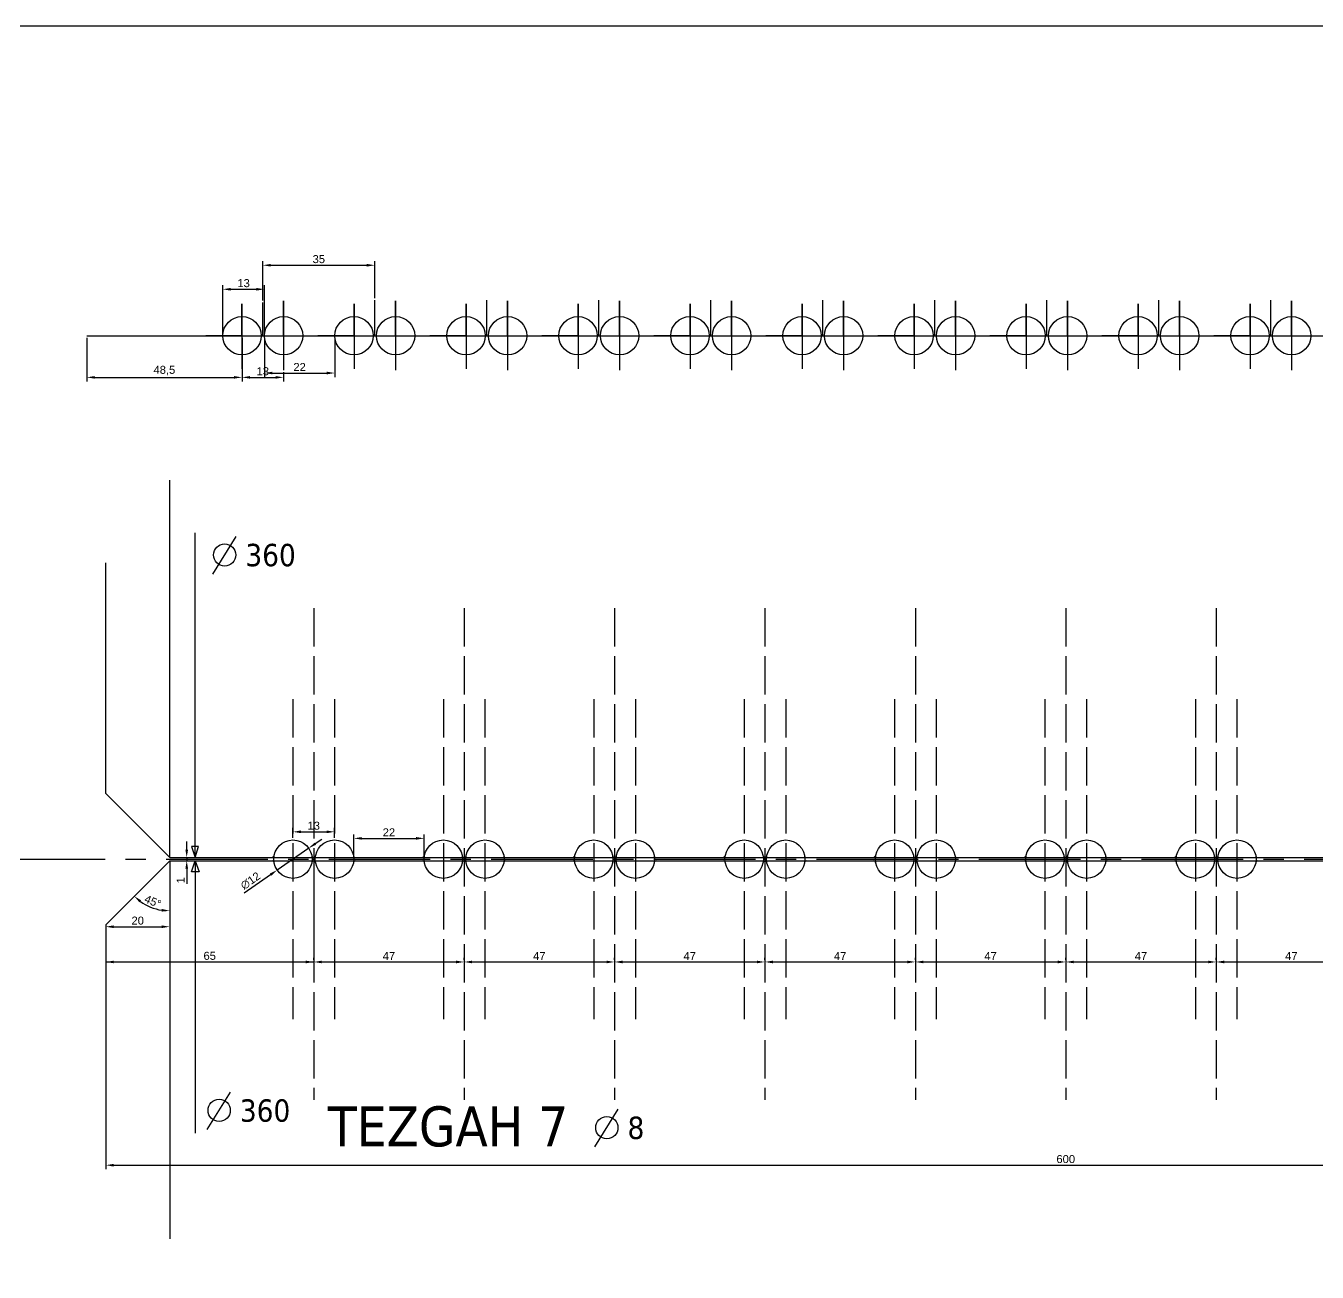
# Model space of a CAD drawing. Header units: millimetres. Extents: x 1526 to 31626, y -4643 to 9189.
# Drawn here: x 23361.3 to 23764.9, y -3033 to -2643.4 of the extents above; entities that cross this region are included whole.
import ezdxf

# ---------------------------------------------------------------- set-up
doc = ezdxf.new("R2010")
doc.units = ezdxf.units.MM
doc.linetypes.add('ACAD_ISO02W100', pattern=[15, 12, -3])
doc.linetypes.add('CENTER', pattern=[50.8, 31.75, -6.35, 6.35, -6.35])
doc.styles.get("Standard").update_dxf_attribs({"font": 'arial.ttf'})
doc.dimstyles.new('ISO-25', dxfattribs={"dimtxt": 2.5, "dimasz": 2.5, "dimexe": 1.25, "dimexo": 0.625, "dimtad": 1, "dimtxsty": 'Standard', "dimcen": 2.5, "dimadec": 0, "dimazin": 0, "dimtfac": 1, "dimtmove": 0, "dimatfit": 3, "dimfxl": 1, "dimarcsym": 0})

# ---------------------------------------------------------------- blocks, each defined once
blk = doc.blocks.new('*D2262')
at = {"color": 0, "lineweight": -2, "transparency": 16777216}
for p, q in [((23386.31, -2925.03), (23386.31, -3000.82)), ((23986.31, -2934.53), (23986.31, -3000.82)), ((23388.81, -2999.57), (23983.81, -2999.57))]:
    blk.add_line(p, q, dxfattribs=at)
at = {"color": 0, "transparency": 16777216}
for points in [[(23388.81, -2999.16), (23388.81, -2999.99), (23386.31, -2999.57)], [(23983.81, -2999.16), (23983.81, -2999.99), (23986.31, -2999.57)]]:
    blk.add_solid(points, dxfattribs=at)
at = {"layer": 'Defpoints', "color": 0, "transparency": 16777216}
for p in [(23386.31, -2924.4), (23986.31, -2933.9), (23986.31, -2999.57)]:
    blk.add_point(p, dxfattribs=at)
at = {"color": 0, "transparency": 16777216, "insert": (23686.31, -2997.67), "char_height": 2.5, "attachment_point": 5}
blk.add_mtext('600', dxfattribs=at)
blk = doc.blocks.new('*D2093')
at = {"color": 0, "lineweight": -2, "transparency": 16777216}
for p, q in [((23451.31, -2904.53), (23451.31, -2937.29)), ((23386.31, -2926.9), (23386.31, -2937.29)), ((23388.81, -2936.04), (23448.81, -2936.04))]:
    blk.add_line(p, q, dxfattribs=at)
at = {"color": 0, "transparency": 16777216}
for points in [[(23388.81, -2935.63), (23388.81, -2936.46), (23386.31, -2936.04)], [(23448.81, -2935.63), (23448.81, -2936.46), (23451.31, -2936.04)]]:
    blk.add_solid(points, dxfattribs=at)
at = {"layer": 'Defpoints', "color": 0, "transparency": 16777216}
for p in [(23451.31, -2903.9), (23386.31, -2926.28), (23451.31, -2936.04)]:
    blk.add_point(p, dxfattribs=at)
at = {"color": 0, "transparency": 16777216, "insert": (23418.81, -2934.14), "char_height": 2.5, "attachment_point": 5}
blk.add_mtext('65', dxfattribs=at)
blk = doc.blocks.new('*D2263')
at = {"color": 0, "lineweight": -2, "transparency": 16777216}
for p, q in [((23386.31, -2925.03), (23386.31, -2926.28)), ((23388.81, -2925.03), (23403.81, -2925.03)), ((23406.31, -2925.03), (23406.31, -2926.28))]:
    blk.add_line(p, q, dxfattribs=at)
at = {"color": 0, "transparency": 16777216}
for points in [[(23388.81, -2924.61), (23388.81, -2925.44), (23386.31, -2925.03)], [(23403.81, -2924.61), (23403.81, -2925.44), (23406.31, -2925.03)]]:
    blk.add_solid(points, dxfattribs=at)
at = {"layer": 'Defpoints', "color": 0, "transparency": 16777216}
for p in [(23386.31, -2924.4), (23406.31, -2924.4), (23406.31, -2925.03)]:
    blk.add_point(p, dxfattribs=at)
at = {"color": 0, "transparency": 16777216, "insert": (23396.31, -2923.12), "char_height": 2.5, "attachment_point": 5}
blk.add_mtext('20', dxfattribs=at)
blk = doc.blocks.new('*D2264')
at = {"color": 0, "lineweight": -2, "transparency": 16777216}
for p, q in [((23411.62, -2900.9), (23411.62, -2898.4)), ((23406.94, -2903.4), (23412.87, -2903.4)), ((23406.94, -2904.4), (23412.87, -2904.4)), ((23411.62, -2903.4), (23411.62, -2904.4)), ((23411.62, -2906.9), (23411.62, -2911.57))]:
    blk.add_line(p, q, dxfattribs=at)
at = {"color": 0, "transparency": 16777216}
for points in [[(23411.21, -2900.9), (23412.04, -2900.9), (23411.62, -2903.4)], [(23411.21, -2906.9), (23412.04, -2906.9), (23411.62, -2904.4)]]:
    blk.add_solid(points, dxfattribs=at)
at = {"layer": 'Defpoints', "color": 0, "transparency": 16777216}
for p in [(23406.31, -2903.4), (23406.31, -2904.4), (23411.62, -2904.4)]:
    blk.add_point(p, dxfattribs=at)
at = {"color": 0, "transparency": 16777216, "insert": (23409.74, -2910.49), "char_height": 2.5, "attachment_point": 5, "rotation": 90}
blk.add_mtext('1', dxfattribs=at)
blk = doc.blocks.new('*D2265')
at = {"color": 0, "lineweight": -2, "transparency": 16777216}
for p, q in [((23449.74, -2900.48), (23439.88, -2907.32)), ((23451.8, -2899.06), (23453.86, -2897.64)), ((23429.58, -2914.45), (23437.82, -2908.74))]:
    blk.add_line(p, q, dxfattribs=at)
at = {"color": 0, "transparency": 16777216}
for points in [[(23451.56, -2898.72), (23452.04, -2899.4), (23449.74, -2900.48)], [(23437.59, -2908.4), (23438.06, -2909.08), (23439.88, -2907.32)]]:
    blk.add_solid(points, dxfattribs=at)
at = {"layer": 'Defpoints', "color": 0, "transparency": 16777216}
for p in [(23449.74, -2900.48), (23439.88, -2907.32)]:
    blk.add_point(p, dxfattribs=at)
at = {"color": 0, "transparency": 16777216, "insert": (23431.55, -2910.68), "char_height": 2.5, "attachment_point": 5, "rotation": 34.6954}
blk.add_mtext('∅12', dxfattribs=at)
blk = doc.blocks.new('*D2094')
at = {"color": 0, "lineweight": -2, "transparency": 16777216}
for p, q in [((23444.81, -2897.28), (23444.81, -2894.11)), ((23447.31, -2895.36), (23455.31, -2895.36)), ((23457.81, -2897.28), (23457.81, -2894.11))]:
    blk.add_line(p, q, dxfattribs=at)
at = {"color": 0, "transparency": 16777216}
for points in [[(23447.31, -2894.94), (23447.31, -2895.78), (23444.81, -2895.36)], [(23455.31, -2894.94), (23455.31, -2895.78), (23457.81, -2895.36)]]:
    blk.add_solid(points, dxfattribs=at)
at = {"layer": 'Defpoints', "color": 0, "transparency": 16777216}
for p in [(23457.81, -2895.36), (23444.81, -2897.9), (23457.81, -2897.9)]:
    blk.add_point(p, dxfattribs=at)
at = {"color": 0, "transparency": 16777216, "insert": (23451.31, -2893.46), "char_height": 2.5, "attachment_point": 5}
blk.add_mtext('13', dxfattribs=at)
blk = doc.blocks.new('*D2095')
at = {"color": 0, "lineweight": -2, "transparency": 16777216}
for p, q in [((23451.31, -2935.42), (23451.31, -2934.79)), ((23453.81, -2936.04), (23495.81, -2936.04)), ((23498.31, -2935.42), (23498.31, -2934.79))]:
    blk.add_line(p, q, dxfattribs=at)
at = {"color": 0, "transparency": 16777216}
for points in [[(23453.81, -2935.63), (23453.81, -2936.46), (23451.31, -2936.04)], [(23495.81, -2935.63), (23495.81, -2936.46), (23498.31, -2936.04)]]:
    blk.add_solid(points, dxfattribs=at)
at = {"layer": 'Defpoints', "color": 0, "transparency": 16777216}
for p in [(23451.31, -2936.04), (23498.31, -2936.04), (23498.31, -2936.04)]:
    blk.add_point(p, dxfattribs=at)
at = {"color": 0, "transparency": 16777216, "insert": (23474.81, -2934.17), "char_height": 2.5, "attachment_point": 5}
blk.add_mtext('47', dxfattribs=at)
blk = doc.blocks.new('*D2096')
at = {"color": 0, "lineweight": -2, "transparency": 16777216}
for p, q in [((23498.31, -2935.42), (23498.31, -2934.79)), ((23500.81, -2936.04), (23542.81, -2936.04)), ((23545.31, -2935.42), (23545.31, -2934.79))]:
    blk.add_line(p, q, dxfattribs=at)
at = {"color": 0, "transparency": 16777216}
for points in [[(23500.81, -2935.63), (23500.81, -2936.46), (23498.31, -2936.04)], [(23542.81, -2935.63), (23542.81, -2936.46), (23545.31, -2936.04)]]:
    blk.add_solid(points, dxfattribs=at)
at = {"layer": 'Defpoints', "color": 0, "transparency": 16777216}
for p in [(23498.31, -2936.04), (23545.31, -2936.04), (23545.31, -2936.04)]:
    blk.add_point(p, dxfattribs=at)
at = {"color": 0, "transparency": 16777216, "insert": (23521.81, -2934.17), "char_height": 2.5, "attachment_point": 5}
blk.add_mtext('47', dxfattribs=at)
blk = doc.blocks.new('*D2098')
at = {"color": 0, "lineweight": -2, "transparency": 16777216}
for p, q in [((23733.31, -2935.42), (23733.31, -2934.79)), ((23735.81, -2936.04), (23777.81, -2936.04)), ((23780.31, -2935.42), (23780.31, -2934.79))]:
    blk.add_line(p, q, dxfattribs=at)
at = {"color": 0, "transparency": 16777216}
for points in [[(23735.81, -2935.63), (23735.81, -2936.46), (23733.31, -2936.04)], [(23777.81, -2935.63), (23777.81, -2936.46), (23780.31, -2936.04)]]:
    blk.add_solid(points, dxfattribs=at)
at = {"layer": 'Defpoints', "color": 0, "transparency": 16777216}
for p in [(23733.31, -2936.04), (23780.31, -2936.04), (23780.31, -2936.04)]:
    blk.add_point(p, dxfattribs=at)
at = {"color": 0, "transparency": 16777216, "insert": (23756.81, -2934.17), "char_height": 2.5, "attachment_point": 5}
blk.add_mtext('47', dxfattribs=at)
blk = doc.blocks.new('*D2007')
at = {"color": 0, "lineweight": -2, "transparency": 16777216}
for p, q in [((23545.31, -2935.42), (23545.31, -2934.79)), ((23547.81, -2936.04), (23589.81, -2936.04)), ((23592.31, -2935.42), (23592.31, -2934.79))]:
    blk.add_line(p, q, dxfattribs=at)
at = {"color": 0, "transparency": 16777216}
for points in [[(23547.81, -2935.63), (23547.81, -2936.46), (23545.31, -2936.04)], [(23589.81, -2935.63), (23589.81, -2936.46), (23592.31, -2936.04)]]:
    blk.add_solid(points, dxfattribs=at)
at = {"layer": 'Defpoints', "color": 0, "transparency": 16777216}
for p in [(23545.31, -2936.04), (23592.31, -2936.04), (23592.31, -2936.04)]:
    blk.add_point(p, dxfattribs=at)
at = {"color": 0, "transparency": 16777216, "insert": (23568.81, -2934.17), "char_height": 2.5, "attachment_point": 5}
blk.add_mtext('47', dxfattribs=at)
blk = doc.blocks.new('*D2008')
at = {"color": 0, "lineweight": -2, "transparency": 16777216}
for p, q in [((23592.31, -2935.42), (23592.31, -2934.79)), ((23594.81, -2936.04), (23636.81, -2936.04)), ((23639.31, -2935.42), (23639.31, -2934.79))]:
    blk.add_line(p, q, dxfattribs=at)
at = {"color": 0, "transparency": 16777216}
for points in [[(23594.81, -2935.63), (23594.81, -2936.46), (23592.31, -2936.04)], [(23636.81, -2935.63), (23636.81, -2936.46), (23639.31, -2936.04)]]:
    blk.add_solid(points, dxfattribs=at)
at = {"layer": 'Defpoints', "color": 0, "transparency": 16777216}
for p in [(23592.31, -2936.04), (23639.31, -2936.04), (23639.31, -2936.04)]:
    blk.add_point(p, dxfattribs=at)
at = {"color": 0, "transparency": 16777216, "insert": (23615.81, -2934.17), "char_height": 2.5, "attachment_point": 5}
blk.add_mtext('47', dxfattribs=at)
blk = doc.blocks.new('*D2009')
at = {"color": 0, "lineweight": -2, "transparency": 16777216}
for p, q in [((23639.31, -2935.42), (23639.31, -2934.79)), ((23641.81, -2936.04), (23683.81, -2936.04)), ((23686.31, -2935.42), (23686.31, -2934.79))]:
    blk.add_line(p, q, dxfattribs=at)
at = {"color": 0, "transparency": 16777216}
for points in [[(23641.81, -2935.63), (23641.81, -2936.46), (23639.31, -2936.04)], [(23683.81, -2935.63), (23683.81, -2936.46), (23686.31, -2936.04)]]:
    blk.add_solid(points, dxfattribs=at)
at = {"layer": 'Defpoints', "color": 0, "transparency": 16777216}
for p in [(23639.31, -2936.04), (23686.31, -2936.04), (23686.31, -2936.04)]:
    blk.add_point(p, dxfattribs=at)
at = {"color": 0, "transparency": 16777216, "insert": (23662.81, -2934.17), "char_height": 2.5, "attachment_point": 5}
blk.add_mtext('47', dxfattribs=at)
blk = doc.blocks.new('*D2010')
at = {"color": 0, "lineweight": -2, "transparency": 16777216}
for p, q in [((23686.31, -2935.42), (23686.31, -2934.79)), ((23688.81, -2936.04), (23730.81, -2936.04)), ((23733.31, -2935.42), (23733.31, -2934.79))]:
    blk.add_line(p, q, dxfattribs=at)
at = {"color": 0, "transparency": 16777216}
for points in [[(23688.81, -2935.63), (23688.81, -2936.46), (23686.31, -2936.04)], [(23730.81, -2935.63), (23730.81, -2936.46), (23733.31, -2936.04)]]:
    blk.add_solid(points, dxfattribs=at)
at = {"layer": 'Defpoints', "color": 0, "transparency": 16777216}
for p in [(23686.31, -2936.04), (23733.31, -2936.04), (23733.31, -2936.04)]:
    blk.add_point(p, dxfattribs=at)
at = {"color": 0, "transparency": 16777216, "insert": (23709.81, -2934.17), "char_height": 2.5, "attachment_point": 5}
blk.add_mtext('47', dxfattribs=at)
blk = doc.blocks.new('*D2153')
at = {"color": 0, "lineweight": -2, "transparency": 16777216}
blk.add_arc((23406.31, -2904.4), 15.67, 234.1507, 260.8493, dxfattribs=at)
at = {"color": 0, "transparency": 16777216}
for points in [[(23396.86, -2917.42), (23397.4, -2916.78), (23395.23, -2915.48)], [(23403.85, -2919.46), (23403.79, -2920.29), (23406.31, -2920.07)]]:
    blk.add_solid(points, dxfattribs=at)
at = {"layer": 'Defpoints', "color": 0, "transparency": 16777216}
for p in [(23406.31, -2904.4), (23406.31, -2904.4), (23398.48, -2917.97), (23386.31, -2924.4), (23406.31, -3022.62)]:
    blk.add_point(p, dxfattribs=at)
at = {"color": 0, "transparency": 16777216, "insert": (23401.04, -2917.13), "char_height": 2.5, "attachment_point": 5, "rotation": 337.5}
blk.add_mtext('45°', dxfattribs=at)
blk = doc.blocks.new('*D2219')
at = {"color": 0, "lineweight": -2, "transparency": 16777216}
for p, q in [((23422.9, -2739.66), (23422.9, -2724.51)), ((23425.4, -2725.76), (23433.4, -2725.76)), ((23435.9, -2739.66), (23435.9, -2724.51))]:
    blk.add_line(p, q, dxfattribs=at)
at = {"color": 0, "transparency": 16777216}
for points in [[(23425.4, -2725.34), (23425.4, -2726.18), (23422.9, -2725.76)], [(23433.4, -2725.34), (23433.4, -2726.18), (23435.9, -2725.76)]]:
    blk.add_solid(points, dxfattribs=at)
at = {"layer": 'Defpoints', "color": 0, "transparency": 16777216}
for p in [(23435.9, -2725.76), (23422.9, -2740.29), (23435.9, -2740.29)]:
    blk.add_point(p, dxfattribs=at)
at = {"color": 0, "transparency": 16777216, "insert": (23429.4, -2723.86), "char_height": 2.5, "attachment_point": 5}
blk.add_mtext('13', dxfattribs=at)
blk = doc.blocks.new('*D2220')
at = {"color": 0, "lineweight": -2, "transparency": 16777216}
for p, q in [((23435.9, -2740.91), (23435.9, -2753.19)), ((23457.9, -2740.91), (23457.9, -2753.19)), ((23438.4, -2751.94), (23455.4, -2751.94))]:
    blk.add_line(p, q, dxfattribs=at)
at = {"color": 0, "transparency": 16777216}
for points in [[(23438.4, -2751.53), (23438.4, -2752.36), (23435.9, -2751.94)], [(23455.4, -2751.53), (23455.4, -2752.36), (23457.9, -2751.94)]]:
    blk.add_solid(points, dxfattribs=at)
at = {"layer": 'Defpoints', "color": 0, "transparency": 16777216}
for p in [(23435.9, -2740.29), (23457.9, -2740.29), (23457.9, -2751.94)]:
    blk.add_point(p, dxfattribs=at)
at = {"color": 0, "transparency": 16777216, "insert": (23446.9, -2750.06), "char_height": 2.5, "attachment_point": 5}
blk.add_mtext('22', dxfattribs=at)
blk = doc.blocks.new('*D2221')
at = {"color": 0, "lineweight": -2, "transparency": 16777216}
for p, q in [((23428.9, -2751.21), (23428.9, -2754.55)), ((23441.9, -2751.66), (23441.9, -2754.55)), ((23431.4, -2753.3), (23439.4, -2753.3))]:
    blk.add_line(p, q, dxfattribs=at)
at = {"color": 0, "transparency": 16777216}
for points in [[(23431.4, -2752.88), (23431.4, -2753.71), (23428.9, -2753.3)], [(23439.4, -2752.88), (23439.4, -2753.71), (23441.9, -2753.3)]]:
    blk.add_solid(points, dxfattribs=at)
at = {"layer": 'Defpoints', "color": 0, "transparency": 16777216}
for p in [(23428.9, -2750.59), (23441.9, -2751.04), (23441.9, -2753.3)]:
    blk.add_point(p, dxfattribs=at)
at = {"color": 0, "transparency": 16777216, "insert": (23435.4, -2751.39), "char_height": 2.5, "attachment_point": 5}
blk.add_mtext('13', dxfattribs=at)
blk = doc.blocks.new('*D2222')
at = {"color": 0, "lineweight": -2, "transparency": 16777216}
for p, q in [((23435.4, -2729.22), (23435.4, -2717)), ((23437.9, -2718.25), (23467.9, -2718.25)), ((23470.4, -2728.54), (23470.4, -2717))]:
    blk.add_line(p, q, dxfattribs=at)
at = {"color": 0, "transparency": 16777216}
for points in [[(23437.9, -2717.84), (23437.9, -2718.67), (23435.4, -2718.25)], [(23467.9, -2717.84), (23467.9, -2718.67), (23470.4, -2718.25)]]:
    blk.add_solid(points, dxfattribs=at)
at = {"layer": 'Defpoints', "color": 0, "transparency": 16777216}
for p in [(23470.4, -2718.25), (23435.4, -2729.85), (23470.4, -2729.17)]:
    blk.add_point(p, dxfattribs=at)
at = {"color": 0, "transparency": 16777216, "insert": (23452.9, -2716.35), "char_height": 2.5, "attachment_point": 5}
blk.add_mtext('35', dxfattribs=at)
blk = doc.blocks.new('*D2194')
at = {"color": 0, "lineweight": -2, "transparency": 16777216}
for p, q in [((23380.4, -2740.91), (23380.4, -2754.55)), ((23428.9, -2740.91), (23428.9, -2754.55)), ((23382.9, -2753.3), (23426.4, -2753.3))]:
    blk.add_line(p, q, dxfattribs=at)
at = {"color": 0, "transparency": 16777216}
for points in [[(23382.9, -2752.88), (23382.9, -2753.71), (23380.4, -2753.3)], [(23426.4, -2752.88), (23426.4, -2753.71), (23428.9, -2753.3)]]:
    blk.add_solid(points, dxfattribs=at)
at = {"layer": 'Defpoints', "color": 0, "transparency": 16777216}
for p in [(23380.4, -2740.29), (23428.9, -2740.29), (23428.9, -2753.3)]:
    blk.add_point(p, dxfattribs=at)
at = {"color": 0, "transparency": 16777216, "insert": (23404.65, -2751.17), "char_height": 2.5, "attachment_point": 5}
blk.add_mtext('48,5', dxfattribs=at)
blk = doc.blocks.new('*D2188')
at = {"color": 0, "lineweight": -2, "transparency": 16777216}
for p, q in [((23463.81, -2903.28), (23463.81, -2896.15)), ((23485.81, -2903.28), (23485.81, -2896.15)), ((23466.31, -2897.4), (23483.31, -2897.4))]:
    blk.add_line(p, q, dxfattribs=at)
at = {"color": 0, "transparency": 16777216}
for points in [[(23466.31, -2896.99), (23466.31, -2897.82), (23463.81, -2897.4)], [(23483.31, -2896.99), (23483.31, -2897.82), (23485.81, -2897.4)]]:
    blk.add_solid(points, dxfattribs=at)
at = {"layer": 'Defpoints', "color": 0, "transparency": 16777216}
for p in [(23485.81, -2897.4), (23463.81, -2903.9), (23485.81, -2903.9)]:
    blk.add_point(p, dxfattribs=at)
at = {"color": 0, "transparency": 16777216, "insert": (23474.81, -2895.52), "char_height": 2.5, "attachment_point": 5}
blk.add_mtext('22', dxfattribs=at)

msp = doc.modelspace()

# ---------------------------------------------------------------- linework, layer by layer
for p, q in [((23428.89698, -2740.28573), (23428.89698, -2730.27347)), ((23428.89698, -2730.27347), (23428.89698, -2750.58775)), ((23435.39698, -2740.28573), (23435.39698, -2729.84746)), ((23441.89698, -2740.28573), (23441.89698, -2729.37062)), ((23441.89698, -2729.37062), (23441.89698, -2751.03917)), ((23463.89698, -2730.27347), (23463.89698, -2750.58775)), ((23463.89698, -2740.28573), (23463.89698, -2730.27347)), ((23463.89698, -2730.27347), (23463.89698, -2750.58775)), ((23463.89698, -2740.28573), (23463.89698, -2730.27347)), ((23470.39698, -2740.28573), (23470.39698, -2729.16896)), ((23470.39698, -2740.28573), (23470.39698, -2729.84746)), ((23476.89698, -2729.37062), (23476.89698, -2751.03917)), ((23476.89698, -2740.28573), (23476.89698, -2729.37062)), ((23476.89698, -2729.37062), (23476.89698, -2751.03917)), ((23476.89698, -2740.28573), (23476.89698, -2729.37062)), ((23498.89698, -2740.28573), (23498.89698, -2730.27347)), ((23498.89698, -2730.27347), (23498.89698, -2750.58775)), ((23498.89698, -2740.28573), (23498.89698, -2730.27347)), ((23498.89698, -2730.27347), (23498.89698, -2750.58775)), ((23498.89698, -2740.28573), (23498.89698, -2730.27347)), ((23498.89698, -2730.27347), (23498.89698, -2750.58775)), ((23505.39698, -2740.28573), (23505.39698, -2729.16896)), ((23505.39698, -2740.28573), (23505.39698, -2729.16896)), ((23505.39698, -2740.28573), (23505.39698, -2729.84746)), ((23511.89698, -2740.28573), (23511.89698, -2729.37062)), ((23511.89698, -2729.37062), (23511.89698, -2751.03917)), ((23511.89698, -2740.28573), (23511.89698, -2729.37062)), ((23511.89698, -2729.37062), (23511.89698, -2751.03917)), ((23511.89698, -2740.28573), (23511.89698, -2729.37062)), ((23511.89698, -2729.37062), (23511.89698, -2751.03917)), ((23533.89698, -2730.27347), (23533.89698, -2750.58775)), ((23533.89698, -2740.28573), (23533.89698, -2730.27347)), ((23533.89698, -2740.28573), (23533.89698, -2730.27347)), ((23533.89698, -2730.27347), (23533.89698, -2750.58775)), ((23533.89698, -2740.28573), (23533.89698, -2730.27347)), ((23533.89698, -2730.27347), (23533.89698, -2750.58775)), ((23540.39698, -2740.28573), (23540.39698, -2729.16896)), ((23540.39698, -2740.28573), (23540.39698, -2729.16896)), ((23540.39698, -2740.28573), (23540.39698, -2729.84746)), ((23546.89698, -2729.37062), (23546.89698, -2751.03917)), ((23546.89698, -2740.28573), (23546.89698, -2729.37062)), ((23546.89698, -2740.28573), (23546.89698, -2729.37062)), ((23546.89698, -2729.37062), (23546.89698, -2751.03917)), ((23546.89698, -2740.28573), (23546.89698, -2729.37062)), ((23546.89698, -2729.37062), (23546.89698, -2751.03917)), ((23568.89698, -2730.27347), (23568.89698, -2750.58775)), ((23568.89698, -2740.28573), (23568.89698, -2730.27347)), ((23568.89698, -2730.27347), (23568.89698, -2750.58775)), ((23568.89698, -2740.28573), (23568.89698, -2730.27347)), ((23568.89698, -2730.27347), (23568.89698, -2750.58775)), ((23568.89698, -2740.28573), (23568.89698, -2730.27347)), ((23575.39698, -2740.28573), (23575.39698, -2729.16896)), ((23575.39698, -2740.28573), (23575.39698, -2729.16896)), ((23575.39698, -2740.28573), (23575.39698, -2729.84746)), ((23581.89698, -2729.37062), (23581.89698, -2751.03917)), ((23581.89698, -2740.28573), (23581.89698, -2729.37062)), ((23581.89698, -2729.37062), (23581.89698, -2751.03917)), ((23581.89698, -2740.28573), (23581.89698, -2729.37062)), ((23581.89698, -2729.37062), (23581.89698, -2751.03917)), ((23581.89698, -2740.28573), (23581.89698, -2729.37062)), ((23603.89698, -2740.28573), (23603.89698, -2730.27347)), ((23603.89698, -2730.27347), (23603.89698, -2750.58775)), ((23603.89698, -2730.27347), (23603.89698, -2750.58775)), ((23603.89698, -2740.28573), (23603.89698, -2730.27347)), ((23603.89698, -2730.27347), (23603.89698, -2750.58775)), ((23603.89698, -2740.28573), (23603.89698, -2730.27347)), ((23603.89698, -2730.27347), (23603.89698, -2750.58775)), ((23603.89698, -2740.28573), (23603.89698, -2730.27347)), ((23610.39698, -2740.28573), (23610.39698, -2729.16896)), ((23610.39698, -2740.28573), (23610.39698, -2729.16896)), ((23610.39698, -2740.28573), (23610.39698, -2729.16896)), ((23610.39698, -2740.28573), (23610.39698, -2729.84746)), ((23616.89698, -2740.28573), (23616.89698, -2729.37062)), ((23616.89698, -2729.37062), (23616.89698, -2751.03917)), ((23616.89698, -2729.37062), (23616.89698, -2751.03917)), ((23616.89698, -2740.28573), (23616.89698, -2729.37062)), ((23616.89698, -2729.37062), (23616.89698, -2751.03917)), ((23616.89698, -2740.28573), (23616.89698, -2729.37062)), ((23616.89698, -2729.37062), (23616.89698, -2751.03917)), ((23616.89698, -2740.28573), (23616.89698, -2729.37062)), ((23638.89698, -2730.27347), (23638.89698, -2750.58775)), ((23638.89698, -2740.28573), (23638.89698, -2730.27347)), ((23638.89698, -2730.27347), (23638.89698, -2750.58775)), ((23638.89698, -2740.28573), (23638.89698, -2730.27347)), ((23638.89698, -2740.28573), (23638.89698, -2730.27347)), ((23638.89698, -2730.27347), (23638.89698, -2750.58775)), ((23645.39698, -2740.28573), (23645.39698, -2729.16896)), ((23645.39698, -2740.28573), (23645.39698, -2729.16896)), ((23645.39698, -2740.28573), (23645.39698, -2729.84746)), ((23651.89698, -2729.37062), (23651.89698, -2751.03917)), ((23651.89698, -2740.28573), (23651.89698, -2729.37062)), ((23651.89698, -2729.37062), (23651.89698, -2751.03917)), ((23651.89698, -2740.28573), (23651.89698, -2729.37062)), ((23651.89698, -2740.28573), (23651.89698, -2729.37062)), ((23651.89698, -2729.37062), (23651.89698, -2751.03917)), ((23673.89698, -2740.28573), (23673.89698, -2730.27347)), ((23673.89698, -2730.27347), (23673.89698, -2750.58775)), ((23673.89698, -2740.28573), (23673.89698, -2730.27347)), ((23673.89698, -2730.27347), (23673.89698, -2750.58775)), ((23673.89698, -2740.28573), (23673.89698, -2730.27347)), ((23673.89698, -2730.27347), (23673.89698, -2750.58775)), ((23680.39698, -2740.28573), (23680.39698, -2729.16896)), ((23680.39698, -2740.28573), (23680.39698, -2729.16896)), ((23680.39698, -2740.28573), (23680.39698, -2729.84746)), ((23686.89698, -2740.28573), (23686.89698, -2729.37062)), ((23686.89698, -2729.37062), (23686.89698, -2751.03917)), ((23686.89698, -2740.28573), (23686.89698, -2729.37062)), ((23686.89698, -2729.37062), (23686.89698, -2751.03917)), ((23686.89698, -2740.28573), (23686.89698, -2729.37062)), ((23686.89698, -2729.37062), (23686.89698, -2751.03917)), ((23708.89698, -2730.27347), (23708.89698, -2750.58775)), ((23708.89698, -2740.28573), (23708.89698, -2730.27347)), ((23708.89698, -2730.27347), (23708.89698, -2750.58775)), ((23708.89698, -2740.28573), (23708.89698, -2730.27347)), ((23708.89698, -2730.27347), (23708.89698, -2750.58775)), ((23708.89698, -2740.28573), (23708.89698, -2730.27347)), ((23708.89698, -2730.27347), (23708.89698, -2750.58775)), ((23708.89698, -2740.28573), (23708.89698, -2730.27347)), ((23715.39698, -2740.28573), (23715.39698, -2729.16896)), ((23715.39698, -2740.28573), (23715.39698, -2729.16896)), ((23715.39698, -2740.28573), (23715.39698, -2729.16896)), ((23715.39698, -2740.28573), (23715.39698, -2729.84746)), ((23721.89698, -2729.37062), (23721.89698, -2751.03917)), ((23721.89698, -2740.28573), (23721.89698, -2729.37062)), ((23721.89698, -2729.37062), (23721.89698, -2751.03917)), ((23721.89698, -2740.28573), (23721.89698, -2729.37062)), ((23721.89698, -2729.37062), (23721.89698, -2751.03917)), ((23721.89698, -2740.28573), (23721.89698, -2729.37062)), ((23721.89698, -2729.37062), (23721.89698, -2751.03917)), ((23721.89698, -2740.28573), (23721.89698, -2729.37062)), ((23743.89698, -2730.27347), (23743.89698, -2750.58775)), ((23743.89698, -2740.28573), (23743.89698, -2730.27347)), ((23743.89698, -2730.27347), (23743.89698, -2750.58775)), ((23743.89698, -2740.28573), (23743.89698, -2730.27347)), ((23743.89698, -2740.28573), (23743.89698, -2730.27347)), ((23743.89698, -2730.27347), (23743.89698, -2750.58775)), ((23750.39698, -2740.28573), (23750.39698, -2729.16896)), ((23750.39698, -2740.28573), (23750.39698, -2729.16896)), ((23750.39698, -2740.28573), (23750.39698, -2729.84746)), ((23756.89698, -2729.37062), (23756.89698, -2751.03917)), ((23756.89698, -2740.28573), (23756.89698, -2729.37062)), ((23756.89698, -2729.37062), (23756.89698, -2751.03917)), ((23756.89698, -2740.28573), (23756.89698, -2729.37062)), ((23756.89698, -2740.28573), (23756.89698, -2729.37062)), ((23756.89698, -2729.37062), (23756.89698, -2751.03917)), ((23380.39698, -2740.28573), (23454.21486, -2740.28573)), ((23428.89698, -2740.28573), (23417.60121, -2740.28573)), ((23428.89698, -2740.28573), (23441.89698, -2740.28573)), ((23428.89698, -2740.28573), (23463.89698, -2740.28573)), ((23428.89698, -2740.28573), (23435.39698, -2740.28573)), ((23452.60121, -2740.28573), (23489.21486, -2740.28573)), ((23463.89698, -2740.28573), (23452.60121, -2740.28573)), ((23452.60121, -2740.28573), (23489.21486, -2740.28573)), ((23463.89698, -2740.28573), (23452.60121, -2740.28573)), ((23463.89698, -2740.28573), (23498.89698, -2740.28573)), ((23463.89698, -2740.28573), (23476.89698, -2740.28573)), ((23463.89698, -2740.28573), (23470.39698, -2740.28573)), ((23463.89698, -2740.28573), (23498.89698, -2740.28573)), ((23463.89698, -2740.28573), (23470.39698, -2740.28573)), ((23463.89698, -2740.28573), (23476.89698, -2740.28573)), ((23463.89698, -2740.28573), (23498.89698, -2740.28573)), ((23498.89698, -2740.28573), (23487.60121, -2740.28573)), ((23487.60121, -2740.28573), (23524.21486, -2740.28573)), ((23498.89698, -2740.28573), (23487.60121, -2740.28573)), ((23487.60121, -2740.28573), (23524.21486, -2740.28573)), ((23498.89698, -2740.28573), (23487.60121, -2740.28573)), ((23487.60121, -2740.28573), (23524.21486, -2740.28573)), ((23498.89698, -2740.28573), (23533.89698, -2740.28573)), ((23498.89698, -2740.28573), (23505.39698, -2740.28573)), ((23498.89698, -2740.28573), (23511.89698, -2740.28573)), ((23498.89698, -2740.28573), (23533.89698, -2740.28573)), ((23498.89698, -2740.28573), (23533.89698, -2740.28573)), ((23498.89698, -2740.28573), (23511.89698, -2740.28573)), ((23498.89698, -2740.28573), (23505.39698, -2740.28573)), ((23498.89698, -2740.28573), (23505.39698, -2740.28573)), ((23498.89698, -2740.28573), (23511.89698, -2740.28573)), ((23498.89698, -2740.28573), (23533.89698, -2740.28573)), ((23522.60121, -2740.28573), (23559.21486, -2740.28573)), ((23533.89698, -2740.28573), (23522.60121, -2740.28573)), ((23533.89698, -2740.28573), (23522.60121, -2740.28573)), ((23522.60121, -2740.28573), (23559.21486, -2740.28573)), ((23533.89698, -2740.28573), (23522.60121, -2740.28573)), ((23522.60121, -2740.28573), (23559.21486, -2740.28573)), ((23533.89698, -2740.28573), (23568.89698, -2740.28573)), ((23533.89698, -2740.28573), (23546.89698, -2740.28573)), ((23533.89698, -2740.28573), (23540.39698, -2740.28573)), ((23533.89698, -2740.28573), (23568.89698, -2740.28573)), ((23533.89698, -2740.28573), (23568.89698, -2740.28573)), ((23533.89698, -2740.28573), (23568.89698, -2740.28573)), ((23533.89698, -2740.28573), (23546.89698, -2740.28573)), ((23533.89698, -2740.28573), (23540.39698, -2740.28573)), ((23533.89698, -2740.28573), (23540.39698, -2740.28573)), ((23533.89698, -2740.28573), (23546.89698, -2740.28573)), ((23557.60121, -2740.28573), (23594.21486, -2740.28573)), ((23568.89698, -2740.28573), (23557.60121, -2740.28573)), ((23557.60121, -2740.28573), (23594.21486, -2740.28573)), ((23568.89698, -2740.28573), (23557.60121, -2740.28573)), ((23557.60121, -2740.28573), (23594.21486, -2740.28573)), ((23568.89698, -2740.28573), (23557.60121, -2740.28573)), ((23568.89698, -2740.28573), (23603.89698, -2740.28573)), ((23568.89698, -2740.28573), (23603.89698, -2740.28573)), ((23568.89698, -2740.28573), (23603.89698, -2740.28573)), ((23568.89698, -2740.28573), (23581.89698, -2740.28573)), ((23568.89698, -2740.28573), (23575.39698, -2740.28573)), ((23568.89698, -2740.28573), (23575.39698, -2740.28573)), ((23568.89698, -2740.28573), (23581.89698, -2740.28573)), ((23568.89698, -2740.28573), (23581.89698, -2740.28573)), ((23568.89698, -2740.28573), (23575.39698, -2740.28573)), ((23568.89698, -2740.28573), (23603.89698, -2740.28573)), ((23568.89698, -2740.28573), (23603.89698, -2740.28573)), ((23568.89698, -2740.28573), (23603.89698, -2740.28573)), ((23603.89698, -2740.28573), (23592.60121, -2740.28573)), ((23592.60121, -2740.28573), (23629.21486, -2740.28573)), ((23592.60121, -2740.28573), (23629.21486, -2740.28573)), ((23603.89698, -2740.28573), (23592.60121, -2740.28573)), ((23592.60121, -2740.28573), (23629.21486, -2740.28573)), ((23603.89698, -2740.28573), (23592.60121, -2740.28573)), ((23592.60121, -2740.28573), (23629.21486, -2740.28573)), ((23603.89698, -2740.28573), (23592.60121, -2740.28573)), ((23603.89698, -2740.28573), (23638.89698, -2740.28573)), ((23603.89698, -2740.28573), (23610.39698, -2740.28573)), ((23603.89698, -2740.28573), (23616.89698, -2740.28573)), ((23603.89698, -2740.28573), (23638.89698, -2740.28573)), ((23603.89698, -2740.28573), (23638.89698, -2740.28573)), ((23603.89698, -2740.28573), (23638.89698, -2740.28573)), ((23603.89698, -2740.28573), (23638.89698, -2740.28573)), ((23603.89698, -2740.28573), (23616.89698, -2740.28573)), ((23603.89698, -2740.28573), (23610.39698, -2740.28573)), ((23603.89698, -2740.28573), (23610.39698, -2740.28573)), ((23603.89698, -2740.28573), (23616.89698, -2740.28573)), ((23603.89698, -2740.28573), (23616.89698, -2740.28573)), ((23603.89698, -2740.28573), (23610.39698, -2740.28573)), ((23627.60121, -2740.28573), (23664.21486, -2740.28573)), ((23638.89698, -2740.28573), (23627.60121, -2740.28573)), ((23627.60121, -2740.28573), (23664.21486, -2740.28573)), ((23638.89698, -2740.28573), (23627.60121, -2740.28573)), ((23638.89698, -2740.28573), (23627.60121, -2740.28573)), ((23627.60121, -2740.28573), (23664.21486, -2740.28573)), ((23638.89698, -2740.28573), (23673.89698, -2740.28573)), ((23638.89698, -2740.28573), (23673.89698, -2740.28573)), ((23638.89698, -2740.28573), (23673.89698, -2740.28573)), ((23638.89698, -2740.28573), (23673.89698, -2740.28573)), ((23638.89698, -2740.28573), (23651.89698, -2740.28573)), ((23638.89698, -2740.28573), (23645.39698, -2740.28573)), ((23638.89698, -2740.28573), (23645.39698, -2740.28573)), ((23638.89698, -2740.28573), (23651.89698, -2740.28573)), ((23638.89698, -2740.28573), (23645.39698, -2740.28573)), ((23638.89698, -2740.28573), (23651.89698, -2740.28573)), ((23673.89698, -2740.28573), (23662.60121, -2740.28573)), ((23662.60121, -2740.28573), (23699.21486, -2740.28573)), ((23673.89698, -2740.28573), (23662.60121, -2740.28573)), ((23662.60121, -2740.28573), (23699.21486, -2740.28573)), ((23673.89698, -2740.28573), (23662.60121, -2740.28573)), ((23662.60121, -2740.28573), (23699.21486, -2740.28573)), ((23662.60121, -2740.28573), (23699.21486, -2740.28573)), ((23662.60121, -2740.28573), (23699.21486, -2740.28573)), ((23673.89698, -2740.28573), (23708.89698, -2740.28573)), ((23673.89698, -2740.28573), (23708.89698, -2740.28573)), ((23673.89698, -2740.28573), (23708.89698, -2740.28573)), ((23673.89698, -2740.28573), (23680.39698, -2740.28573)), ((23673.89698, -2740.28573), (23686.89698, -2740.28573)), ((23673.89698, -2740.28573), (23686.89698, -2740.28573)), ((23673.89698, -2740.28573), (23680.39698, -2740.28573)), ((23673.89698, -2740.28573), (23680.39698, -2740.28573)), ((23673.89698, -2740.28573), (23686.89698, -2740.28573)), ((23673.89698, -2740.28573), (23708.89698, -2740.28573)), ((23673.89698, -2740.28573), (23708.89698, -2740.28573)), ((23673.89698, -2740.28573), (23708.89698, -2740.28573)), ((23697.60121, -2740.28573), (23734.21486, -2740.28573)), ((23708.89698, -2740.28573), (23697.60121, -2740.28573)), ((23697.60121, -2740.28573), (23734.21486, -2740.28573)), ((23708.89698, -2740.28573), (23697.60121, -2740.28573)), ((23697.60121, -2740.28573), (23734.21486, -2740.28573)), ((23708.89698, -2740.28573), (23697.60121, -2740.28573)), ((23697.60121, -2740.28573), (23734.21486, -2740.28573)), ((23708.89698, -2740.28573), (23697.60121, -2740.28573)), ((23708.89698, -2740.28573), (23743.89698, -2740.28573)), ((23708.89698, -2740.28573), (23721.89698, -2740.28573)), ((23708.89698, -2740.28573), (23715.39698, -2740.28573)), ((23708.89698, -2740.28573), (23743.89698, -2740.28573)), ((23708.89698, -2740.28573), (23743.89698, -2740.28573)), ((23708.89698, -2740.28573), (23743.89698, -2740.28573)), ((23708.89698, -2740.28573), (23743.89698, -2740.28573)), ((23708.89698, -2740.28573), (23721.89698, -2740.28573)), ((23708.89698, -2740.28573), (23715.39698, -2740.28573)), ((23708.89698, -2740.28573), (23715.39698, -2740.28573)), ((23708.89698, -2740.28573), (23721.89698, -2740.28573)), ((23708.89698, -2740.28573), (23721.89698, -2740.28573)), ((23708.89698, -2740.28573), (23715.39698, -2740.28573)), ((23732.60121, -2740.28573), (23769.21486, -2740.28573)), ((23743.89698, -2740.28573), (23732.60121, -2740.28573)), ((23732.60121, -2740.28573), (23769.21486, -2740.28573)), ((23743.89698, -2740.28573), (23732.60121, -2740.28573)), ((23743.89698, -2740.28573), (23732.60121, -2740.28573)), ((23732.60121, -2740.28573), (23769.21486, -2740.28573)), ((23743.89698, -2740.28573), (23778.89698, -2740.28573)), ((23743.89698, -2740.28573), (23778.89698, -2740.28573)), ((23743.89698, -2740.28573), (23778.89698, -2740.28573)), ((23743.89698, -2740.28573), (23778.89698, -2740.28573)), ((23743.89698, -2740.28573), (23756.89698, -2740.28573)), ((23743.89698, -2740.28573), (23750.39698, -2740.28573)), ((23743.89698, -2740.28573), (23750.39698, -2740.28573)), ((23743.89698, -2740.28573), (23756.89698, -2740.28573)), ((23743.89698, -2740.28573), (23750.39698, -2740.28573)), ((23743.89698, -2740.28573), (23756.89698, -2740.28573)), ((23406.31118, -2903.40025), (23406.31118, -2785.41886)), ((23414.23184, -2903.40025), (23414.23184, -2801.92253)), ((23419.75216, -2814.81761), (23427.03396, -2803.05041)), ((23386.31118, -2883.40025), (23386.31118, -2811.27259)), ((23406.31118, -2903.40025), (23386.31118, -2883.40025)), ((23406.31118, -2903.40025), (23406.31118, -2883.40025)), ((23413.0659, -2899.94526), (23414.23184, -2903.40025)), ((23415.32497, -2899.94526), (23413.0659, -2899.94526)), ((23414.23184, -2903.40025), (23415.32497, -2899.94526)), ((23406.31118, -2904.40025), (23386.31118, -2924.40025)), ((23406.31118, -2903.40025), (23406.31118, -2901.40025)), ((23406.31118, -2903.40025), (23966.30643, -2903.40025)), ((23406.31118, -2904.40025), (23966.30643, -2904.40025)), ((23406.31118, -2904.40025), (23406.31118, -3022.62172)), ((23413.0659, -2907.85525), (23414.23184, -2904.40025)), ((23414.23184, -2904.40025), (23414.23183, -2989.53862)), ((23414.23184, -2904.40025), (23415.51612, -2907.85525)), ((23450.81118, -2903.90025), (23451.81118, -2903.90025)), ((23463.79031, -2904.40025), (23464.29031, -2904.40025)), ((23732.81119, -2903.90025), (23733.81119, -2903.90025)), ((23745.79032, -2904.40025), (23746.29032, -2904.40025)), ((23406.31118, -2906.40025), (23406.31118, -2924.40025)), ((23415.51612, -2907.85525), (23413.0659, -2907.85525)), ((23386.31118, -2924.40025), (23386.31118, -2947.18856)), ((23386.31118, -2936.04495), (23451.31118, -2936.04495)), ((23386.31118, -2936.04495), (23451.31118, -2936.04495)), ((23418.03777, -2988.46106), (23425.31957, -2976.69386)), ((23539.18224, -2993.86472), (23546.46404, -2982.09751))]:
    msp.add_line(p, q)
at = {"linetype": 'ACAD_ISO02W100'}
for p, q in [((23451.31118, -2825.43536), (23451.31118, -2979.14468)), ((23498.31118, -2825.43536), (23498.31118, -2979.14468)), ((23545.31118, -2825.43536), (23545.31118, -2979.14468)), ((23592.31118, -2825.43536), (23592.31118, -2979.14468)), ((23639.31118, -2825.43536), (23639.31118, -2979.14468)), ((23686.31118, -2825.43536), (23686.31118, -2979.14468)), ((23733.31119, -2825.43536), (23733.31119, -2979.14468)), ((23444.81118, -2853.90025), (23444.81118, -2953.90025)), ((23457.81118, -2853.90025), (23457.81118, -2953.90025)), ((23491.81118, -2853.90025), (23491.81118, -2953.90025)), ((23504.81118, -2853.90025), (23504.81118, -2953.90025)), ((23538.81118, -2853.90025), (23538.81118, -2953.90025)), ((23551.81118, -2853.90025), (23551.81118, -2953.90025)), ((23585.81118, -2853.90025), (23585.81118, -2953.90025)), ((23598.81118, -2853.90025), (23598.81118, -2953.90025)), ((23632.81118, -2853.90025), (23632.81118, -2953.90025)), ((23645.81118, -2853.90025), (23645.81118, -2953.90025)), ((23679.81118, -2853.90025), (23679.81118, -2953.90025)), ((23692.81118, -2853.90025), (23692.81118, -2953.90025)), ((23726.81119, -2853.90025), (23726.81119, -2953.90025)), ((23739.81119, -2853.90025), (23739.81119, -2953.90025))]:
    msp.add_line(p, q, dxfattribs=at)
at = {"color": 1, "linetype": 'CENTER'}
msp.add_line((23354.39218, -2903.90025), (23972.24516, -2903.90025), dxfattribs=at)
at = {"color": 2}
msp.add_lwpolyline([(23045.78236, -3043.40561), (23045.78236, -2643.40561), (24080.04853, -2643.40561), (24080.04853, -3043.40561), (23045.78236, -3043.40561), (23045.78236, -2643.40561)], dxfattribs=at)
for centre, radius in [((23428.89698, -2740.28573), 6), ((23441.89698, -2740.28573), 6), ((23463.89698, -2740.28573), 6), ((23463.89698, -2740.28573), 6), ((23476.89698, -2740.28573), 6), ((23476.89698, -2740.28573), 6), ((23498.89698, -2740.28573), 6), ((23498.89698, -2740.28573), 6), ((23498.89698, -2740.28573), 6), ((23511.89698, -2740.28573), 6), ((23511.89698, -2740.28573), 6), ((23511.89698, -2740.28573), 6), ((23533.89698, -2740.28573), 6), ((23533.89698, -2740.28573), 6), ((23533.89698, -2740.28573), 6), ((23546.89698, -2740.28573), 6), ((23546.89698, -2740.28573), 6), ((23546.89698, -2740.28573), 6), ((23568.89698, -2740.28573), 6), ((23568.89698, -2740.28573), 6), ((23568.89698, -2740.28573), 6), ((23581.89698, -2740.28573), 6), ((23581.89698, -2740.28573), 6), ((23581.89698, -2740.28573), 6), ((23603.89698, -2740.28573), 6), ((23603.89698, -2740.28573), 6), ((23603.89698, -2740.28573), 6), ((23603.89698, -2740.28573), 6), ((23616.89698, -2740.28573), 6), ((23616.89698, -2740.28573), 6), ((23616.89698, -2740.28573), 6), ((23616.89698, -2740.28573), 6), ((23638.89698, -2740.28573), 6), ((23638.89698, -2740.28573), 6), ((23638.89698, -2740.28573), 6), ((23651.89698, -2740.28573), 6), ((23651.89698, -2740.28573), 6), ((23651.89698, -2740.28573), 6), ((23673.89698, -2740.28573), 6), ((23673.89698, -2740.28573), 6), ((23673.89698, -2740.28573), 6), ((23686.89698, -2740.28573), 6), ((23686.89698, -2740.28573), 6), ((23686.89698, -2740.28573), 6), ((23708.89698, -2740.28573), 6), ((23708.89698, -2740.28573), 6), ((23708.89698, -2740.28573), 6), ((23708.89698, -2740.28573), 6), ((23721.89698, -2740.28573), 6), ((23721.89698, -2740.28573), 6), ((23721.89698, -2740.28573), 6), ((23721.89698, -2740.28573), 6), ((23743.89698, -2740.28573), 6), ((23743.89698, -2740.28573), 6), ((23743.89698, -2740.28573), 6), ((23756.89698, -2740.28573), 6), ((23756.89698, -2740.28573), 6), ((23756.89698, -2740.28573), 6), ((23423.47546, -2808.80087), 3.47217), ((23444.81118, -2903.90025), 6), ((23457.81118, -2903.90025), 6), ((23491.81118, -2903.90025), 6), ((23504.81118, -2903.90025), 6), ((23538.81118, -2903.90025), 6), ((23551.81118, -2903.90025), 6), ((23585.81118, -2903.90025), 6), ((23598.81118, -2903.90025), 6), ((23632.81118, -2903.90025), 6), ((23645.81118, -2903.90025), 6), ((23679.81118, -2903.90025), 6), ((23692.81118, -2903.90025), 6), ((23726.81119, -2903.90025), 6), ((23739.81119, -2903.90025), 6), ((23421.76106, -2982.44431), 3.47217), ((23542.90553, -2987.84797), 3.47217)]:
    msp.add_circle(centre, radius)
for centre, radius, start, end in [((23437.85714, -2902.12948), 1.27081, 269.5945656, 325.4462654), ((23438.31958, -2904.98537), 0.58525, 3.4398869, 88.7786632), ((23451.31118, -2902.80929), 0.59096, 188.854344, 351.145656), ((23451.31118, -2904.99122), 0.59096, 8.854344, 171.145656), ((23464.30279, -2902.81514), 0.58525, 183.4398869, 268.7786632), ((23464.30279, -2904.98537), 0.58525, 91.2213368, 176.5601131), ((23484.85714, -2902.12948), 1.27081, 269.5945656, 325.4462654), ((23485.31958, -2904.98537), 0.58525, 3.4398869, 88.7786632), ((23498.31118, -2902.80929), 0.59096, 188.854344, 351.145656), ((23498.31118, -2904.99122), 0.59096, 8.854344, 171.145656), ((23511.30279, -2902.81514), 0.58525, 183.4398869, 268.7786632), ((23511.30279, -2904.98537), 0.58525, 91.2213368, 176.5601131), ((23531.85714, -2902.12948), 1.27081, 269.5945656, 325.4462654), ((23532.31958, -2904.98537), 0.58525, 3.4398869, 88.7786632), ((23545.31118, -2902.80929), 0.59096, 188.854344, 351.145656), ((23545.31118, -2904.99122), 0.59096, 8.854344, 171.145656), ((23558.30279, -2902.81514), 0.58525, 183.4398869, 268.7786632), ((23558.30279, -2904.98537), 0.58525, 91.2213368, 176.5601131), ((23578.85714, -2902.12948), 1.27081, 269.5945656, 325.4462654), ((23579.31958, -2904.98537), 0.58525, 3.4398869, 88.7786632), ((23592.31118, -2902.80929), 0.59096, 188.854344, 351.145656), ((23592.31118, -2904.99122), 0.59096, 8.854344, 171.145656), ((23605.30279, -2902.81514), 0.58525, 183.4398869, 268.7786632), ((23605.30279, -2904.98537), 0.58525, 91.2213368, 176.5601131), ((23625.85714, -2902.12948), 1.27081, 269.5945656, 325.4462654), ((23626.31958, -2904.98537), 0.58525, 3.4398869, 88.7786632), ((23639.31118, -2902.80929), 0.59096, 188.854344, 351.145656), ((23639.31118, -2904.99122), 0.59096, 8.854344, 171.145656), ((23652.30279, -2902.81514), 0.58525, 183.4398869, 268.7786632), ((23652.30279, -2904.98537), 0.58525, 91.2213368, 176.5601131), ((23672.85714, -2902.12948), 1.27081, 269.5945656, 325.4462654), ((23673.31958, -2904.98537), 0.58525, 3.4398869, 88.7786632), ((23686.31118, -2902.80929), 0.59096, 188.854344, 351.145656), ((23686.31118, -2904.99122), 0.59096, 8.854344, 171.145656), ((23699.30279, -2902.81514), 0.58525, 183.4398869, 268.7786632), ((23699.30279, -2904.98537), 0.58525, 91.2213368, 176.5601131), ((23719.85715, -2902.12948), 1.27081, 269.5945656, 325.4462654), ((23720.31958, -2904.98537), 0.58525, 3.4398869, 88.7786632), ((23733.31119, -2902.80929), 0.59096, 188.854344, 351.145656), ((23733.31119, -2904.99122), 0.59096, 8.854344, 171.145656), ((23746.30279, -2902.81514), 0.58525, 183.4398869, 268.7786632), ((23746.30279, -2904.98537), 0.58525, 91.2213368, 176.5601131)]:
    msp.add_arc(centre, radius, start, end)

# ---------------------------------------------------------------- texts
at = {"char_height": 7, "width": 33.292, "attachment_point": 1}
for s, insert in [('{\\fTahoma|b0|i0|c162|p32;360}', (23429.94196, -2805.34069)), ('{\\fTahoma|b0|i0|c162|p32;360}', (23428.22756, -2978.98413)), ('{\\fTahoma|b0|i0|c162|p32;8}', (23549.37203, -2984.38779))]:
    msp.add_mtext(s, dxfattribs=dict(at, insert=insert))
at = {"insert": (23455.75879, -2981.17214), "char_height": 12.5, "attachment_point": 1}
msp.add_mtext('{\\fTahoma|b0|i0|c162|p32;TEZGAH 7}', dxfattribs=at)

# ---------------------------------------------------------------- dimensions: what is measured, and where the dimension line sits
for base, p1, p2, picture, middle in [((23470.39698, -2718.25345), (23435.39698, -2729.84746), (23470.39698, -2729.16896), '*D2222', (23452.89698, -2716.35117)), ((23435.89698, -2725.75919), (23422.89698, -2740.28573), (23435.89698, -2740.28573), '*D2219', (23429.39698, -2723.8569)), ((23428.89698, -2753.29631), (23380.39698, -2740.28573), (23428.89698, -2740.28573), '*D2194', (23404.64698, -2751.16892)), ((23457.89698, -2751.94203), (23435.89698, -2740.28573), (23457.89698, -2740.28573), '*D2220', (23446.89698, -2750.06191)), ((23441.89698, -2753.29631), (23428.89698, -2750.58775), (23441.89698, -2751.03917), '*D2221', (23435.39698, -2751.39403)), ((23457.81118, -2895.36101), (23444.81118, -2897.90025), (23457.81118, -2897.90025), '*D2094', (23451.31118, -2893.45872)), ((23485.81118, -2897.40354), (23463.81118, -2903.90025), (23485.81118, -2903.90025), '*D2188', (23474.81118, -2895.52343)), ((23451.31118, -2936.04495), (23386.31118, -2926.27525), (23451.31118, -2903.90025), '*D2093', (23418.81118, -2934.14352)), ((23406.31118, -2925.02525), (23386.31118, -2924.40025), (23406.31118, -2924.40025), '*D2263', (23396.31118, -2923.12382)), ((23986.30643, -2999.57268), (23386.31118, -2924.40025), (23986.30643, -2933.90323), '*D2262', (23686.30881, -2997.67124)), ((23498.31118, -2936.04495), (23451.31118, -2936.04495), (23498.31118, -2936.04495), '*D2095', (23474.81118, -2934.16995)), ((23545.31118, -2936.04495), (23498.31118, -2936.04495), (23545.31118, -2936.04495), '*D2096', (23521.81118, -2934.16995)), ((23592.31118, -2936.04495), (23545.31118, -2936.04495), (23592.31118, -2936.04495), '*D2007', (23568.81118, -2934.16995)), ((23639.31118, -2936.04495), (23592.31118, -2936.04495), (23639.31118, -2936.04495), '*D2008', (23615.81118, -2934.16995)), ((23686.31118, -2936.04495), (23639.31118, -2936.04495), (23686.31118, -2936.04495), '*D2009', (23662.81118, -2934.16995)), ((23733.31119, -2936.04495), (23686.31118, -2936.04495), (23733.31119, -2936.04495), '*D2010', (23709.81119, -2934.16995)), ((23780.31119, -2936.04495), (23733.31119, -2936.04495), (23780.31119, -2936.04495), '*D2098', (23756.81119, -2934.16995))]:
    dim = msp.add_linear_dim(base=base, p1=p1, p2=p2, dimstyle='ISO-25')
    dim.commit()
    dim.dimension.update_dxf_attribs({"geometry": picture, "text_midpoint": middle})
dim = msp.add_linear_dim(base=(23411.62494, -2904.40025), p1=(23406.31118, -2903.40025), p2=(23406.31118, -2904.40025), angle=90, dimstyle='ISO-25')
dim.commit()
dim.dimension.update_dxf_attribs({"geometry": '*D2264', "text_midpoint": (23409.74482, -2910.48569)})
dim = msp.add_diameter_dim_2p(p1=(23449.74432, -2900.48497), p2=(23439.87805, -2907.31554), dimstyle='ISO-25')
dim.commit()
dim.dimension.update_dxf_attribs({"geometry": '*D2265', "text_midpoint": (23431.55125, -2910.68262)})
dim = msp.add_angular_dim_2l(base=(23398.47616, -2917.97092), line1=((23406.31118, -2904.40025), (23386.31118, -2924.40025)), line2=((23406.31118, -2904.40025), (23406.31118, -3022.62172)), dimstyle='ISO-25')
dim.commit()
dim.dimension.update_dxf_attribs({"geometry": '*D2153', "text_midpoint": (23401.0402, -2917.12553)})

doc.saveas('drawing.dxf')
